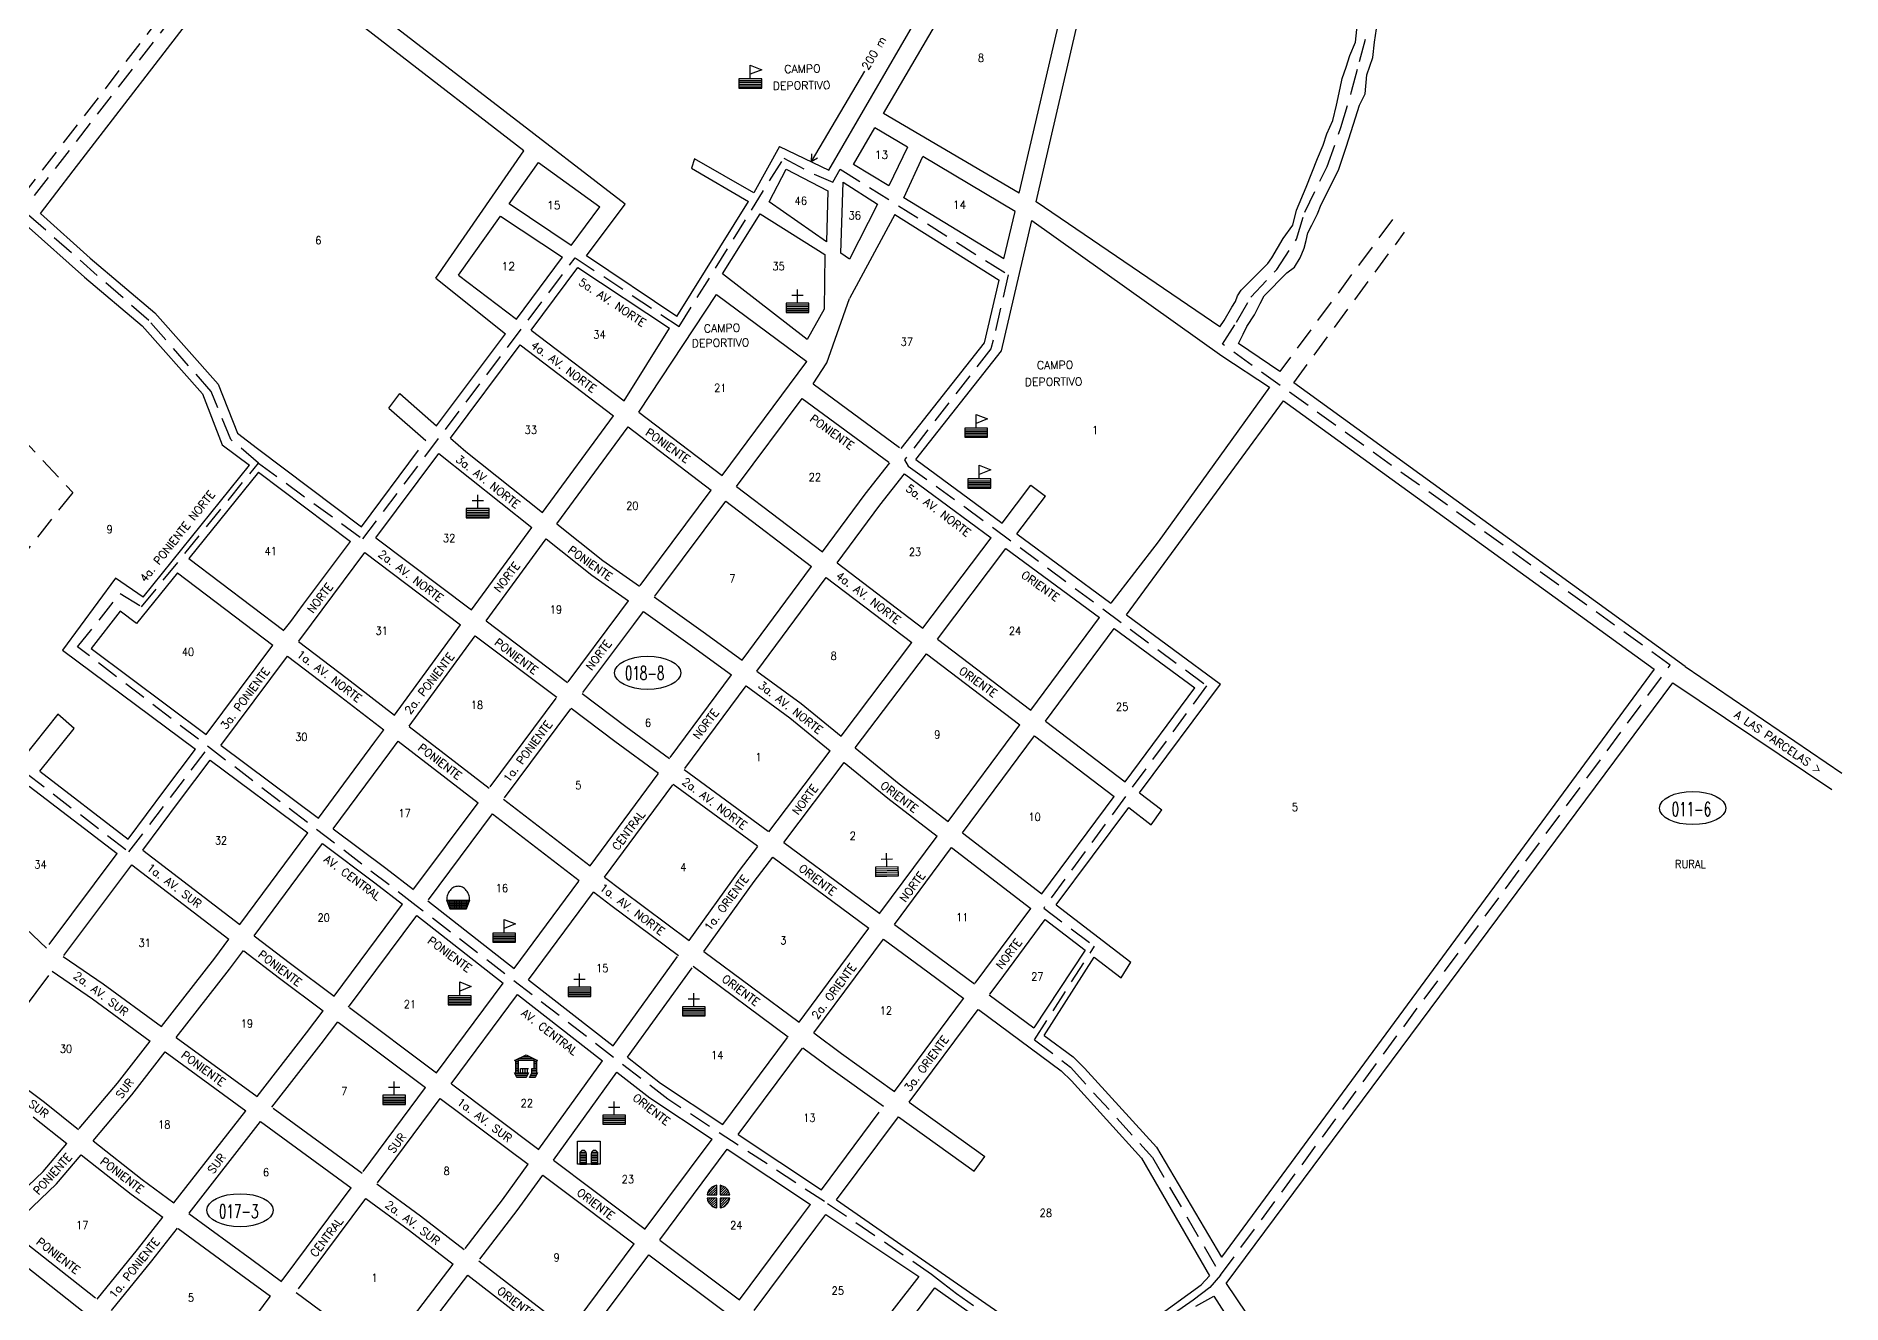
# Model space of a CAD drawing. Extents: x 384814 to 387389, y 1786985 to 1790080.
# Drawn here: x 385809 to 387389, y 1787830 to 1788939 of the extents above; entities that cross this region are included whole.
import ezdxf

# ---------------------------------------------------------------- set-up
doc = ezdxf.new("R2010")
doc.units = 0
doc.header["$LTSCALE"] = 80
doc.header["$MEASUREMENT"] = 0
doc.linetypes.add('HIDDEN', pattern=[0.375, 0.25, -0.125])
doc.layers.get('0').update_dxf_attribs({"linetype": 'CONTINUOUS'})
for name, color, linetype in [('4', 9, 'CONTINUOUS'), ('6', 10, 'CONTINUOUS'), ('9', 5, 'CONTINUOUS'), ('A', 3, 'CONTINUOUS'), ('C', 1, 'CONTINUOUS'), ('D', 6, 'CONTINUOUS'), ('F', 15, 'CONTINUOUS')]:
    doc.layers.add(name, color=color, linetype=linetype)
doc.styles.add('ROMANS', font='ROMANS', dxfattribs={"height": 7})

# ---------------------------------------------------------------- blocks, each defined once
blk = doc.blocks.new('PAL')
for p, q in [((-7.598076, 0.5), (-2.401924, 0.5)), ((2.401924, 0.5), (7.598076, 0.5)), ((-8, -1), (-2, -1)), ((-8, -2.5), (-2, -2.5)), ((-8, -4), (-2, -4)), ((-8, -5.5), (-2, -5.5)), ((-8, -7), (-2, -7)), ((-8, -8.5), (-2, -8.5)), ((-8, -10), (-2, -10)), ((2, -1), (8, -1)), ((2, -2.5), (8, -2.5)), ((2, -4), (8, -4)), ((2, -5.5), (8, -5.5)), ((2, -7), (8, -7)), ((2, -8.5), (8, -8.5)), ((2, -10), (8, -10))]:
    blk.add_line(p, q)
blk.add_lwpolyline([(-10, -10), (-10, 10), (10, 10), (10, -10)], close=True)
for points in [[(-2, -10), (-2, -1, 1), (-8, -1), (-8, -10)], [(8, -10), (8, -1, 1), (2, -1), (2, -10)]]:
    blk.add_lwpolyline(points, format="xyb")
blk = doc.blocks.new('ESC')
for p, q in [((0, -2), (0, 10)), ((0, 10), (10, 6)), ((10, 6), (0, 2)), ((-10, -3.5), (10, -3.5)), ((-10, -5), (10, -5)), ((-10, -6.5), (10, -6.5)), ((-10, -8), (10, -8)), ((-10, -9.5), (10, -9.5))]:
    blk.add_line(p, q)
blk.add_lwpolyline([(-10, -2), (-10, -10), (10, -10), (10, -2)], close=True)
blk = doc.blocks.new('IGL')
for p, q in [((-5, 5), (5, 5)), ((0, -2), (0, 10)), ((-10, -3.5), (10, -3.5)), ((-10, -5), (10, -5)), ((-10, -6.5), (10, -6.5)), ((-10, -8), (10, -8)), ((-10, -9.5), (10, -9.5))]:
    blk.add_line(p, q)
blk.add_lwpolyline([(-10, -2), (-10, -10), (10, -10), (10, -2)], close=True)
blk = doc.blocks.new('PLZ')
for p, q in [((-9, 5.5), (9, 5.5)), ((-9, 4), (-7, 4)), ((-9, 2.5), (-7, 2.5)), ((-9, 1), (-7, 1)), ((-6, 7), (6, 7)), ((-3, 8.5), (3, 8.5)), ((7, 4), (9, 4)), ((7, 2.5), (9, 2.5)), ((7, 1), (9, 1)), ((-9.75, -6.5), (1.75, -6.5)), ((-9, -0.5), (-7, -0.5)), ((-9, -2), (-7, -2)), ((-9, -3.5), (-7, -3.5)), ((-9, -5), (-7, -5)), ((-9, -8), (1, -8)), ((-8.25, -9.5), (0.25, -9.5)), ((-5, -2), (2, -2)), ((-5, -6), (-5, -2)), ((-3, -2), (-3, -6)), ((-1, -2), (-1, -6)), ((1, -2), (1, -6)), ((3.25, -9.5), (8.25, -9.5)), ((4, -8), (9, -8)), ((4.75, -6.5), (9.75, -6.5)), ((5, -3.5), (9, -3.5)), ((5, -5), (9, -5)), ((7, -0.5), (9, -0.5)), ((7, -2), (9, -2))]:
    blk.add_line(p, q)
blk.add_lwpolyline([(0, 10), (10, 5), (9, 5), (9, -6), (10, -6), (8, -10), (3, -10), (5, -6), (5, -2), (7, -2), (7, 5), (-7, 5), (-7, -6), (2, -6), (0, -10), (-8, -10), (-10, -6), (-9, -6), (-9, 5), (-10, 5)], close=True)
blk = doc.blocks.new('MER')
for p, q in [((-9.4375, -3.5), (9.4375, -3.5)), ((-9, -4.666667), (-9, -2)), ((-8.875, -5), (8.875, -5)), ((-8.3125, -6.5), (8.3125, -6.5)), ((-7.75, -8), (7.75, -8)), ((-7.5, -8.666667), (-7.5, -2)), ((-7.1875, -9.5), (7.1875, -9.5)), ((-6, -10), (-6, -2)), ((-4.5, -10), (-4.5, -2)), ((-3, -10), (-3, -2)), ((-1.5, -10), (-1.5, -2)), ((0, -10), (0, -2)), ((1.5, -10), (1.5, -2)), ((3, -10), (3, -2)), ((4.5, -10), (4.5, -2)), ((6, -10), (6, -2)), ((7.5, -8.666667), (7.5, -2)), ((9, -4.666667), (9, -2))]:
    blk.add_line(p, q)
for points in [[(0, 10, 0.115836), (-3.731702, 9.123708, 0.104065), (-7.071068, 6.485281, 0.09084), (-9.214003, 2.685993, 0.083285), (-10, -2, 0.083285)], [(10, -2, 0.083285), (9.214003, 2.685993, 0.09084), (7.071068, 6.485281, 0.104065), (3.731703, 9.123708, 0.115836), (0, 10, 0.115836)]]:
    blk.add_lwpolyline(points, format="xyb")
blk.add_lwpolyline([(-10, -2), (10, -2), (7, -10), (-7, -10)], close=True)
blk = doc.blocks.new('SME')
for p, q in [((-9.88686, 1.5), (-1.498153, 1.506218)), ((-9.650157, 2.621921), (-2.621921, 9.650157)), ((-8.64984, 1.500917), (-1.499727, 8.65103)), ((-6.526947, 1.50249), (-1.49926, 6.530177)), ((-4.404053, 1.504064), (-1.498793, 4.409324)), ((-2.281159, 1.505637), (-1.498325, 2.288471)), ((-1.498153, 1.506218), (-1.5, 9.88686)), ((1.5, 9.88686), (1.524648, 1.506218)), ((1.507269, 7.415385), (3.47039, 9.378507)), ((1.513489, 5.300286), (4.919461, 8.706257)), ((1.51971, 3.185186), (6.189124, 7.8546)), ((1.524648, 1.506218), (9.88686, 1.5)), ((1.961737, 1.505893), (7.295316, 6.839471)), ((4.081481, 1.504317), (8.241248, 5.664083)), ((6.201226, 1.50274), (9.018655, 4.32017)), ((8.32097, 1.501164), (9.604462, 2.784657)), ((-1.498153, -1.433517), (-9.88686, -1.5)), ((-9.835546, -1.806109), (-9.526582, -1.497145)), ((-9.378507, -3.47039), (-7.388315, -1.480198)), ((-8.706257, -4.919461), (-5.250048, -1.463252)), ((-7.8546, -6.189124), (-3.111781, -1.446305)), ((-6.839471, -7.295316), (-1.498267, -1.954111)), ((-5.664083, -8.241248), (-1.49873, -4.075895)), ((-4.32017, -9.018655), (-1.499194, -6.197679)), ((-2.784656, -9.604462), (-1.499657, -8.319463)), ((-1.5, -9.88686), (-1.498153, -1.433517)), ((1.524648, -1.433517), (1.5, -9.88686)), ((1.500949, -9.561497), (9.565005, -1.497441)), ((1.507152, -7.433974), (7.460417, -1.480709)), ((1.513356, -5.30645), (5.355829, -1.463976)), ((1.519559, -3.178927), (3.251241, -1.447244)), ((9.88686, -1.5), (1.524648, -1.433517)), ((4.033158, -9.150609), (9.150609, -4.033158))]:
    blk.add_line(p, q)
for start, end in [(98.626927, 171.373073), (8.626927, 81.373073), (188.626927, 261.373073), (278.626927, 351.373073)]:
    blk.add_arc((0, 0), 10, start, end)
blk = doc.blocks.new('ELL')
blk.add_circle((0, 0), 1)

msp = doc.modelspace()

# ---------------------------------------------------------------- linework, layer by layer
at = {"layer": '4', "color": 9, "linetype": 'HIDDEN'}
msp.add_line((386682.503315, 1788061.287016), (386734.907228, 1788143.015443), dxfattribs=at)
for points in [[(386205.765983, 1789313.365048), (385712.448646, 1788677.663317), (385841.05383, 1788540.16868), (385430.866803, 1788020.338199), (385604.71172, 1787880.138688), (385627.645802, 1787861.66229), (385439.942684, 1787690.715897)], [(386845.299449, 1787855.341621), (387238.714764, 1788389.041245), (386846.885953, 1788669.885329), (386859.1908, 1788688.942168), (386871.587553, 1788710.944249), (386894.309842, 1788735.113428), (386911.741586, 1788761.726924), (386918.833385, 1788785.413807), (386938.468297, 1788825.133094), (386950.448728, 1788859.401069), (386959.904461, 1788890.98358), (386966.915878, 1788917.275544), (386973.927295, 1788943.567509)], [(386003.464768, 1788565.723987), (386094.723877, 1788499.389097), (386280.487826, 1788745.427003), (386371.597272, 1788685.239726), (386463.061337, 1788832.574176), (386489.712991, 1788818.598916), (386506.109341, 1788811.566426), (386512.56503, 1788822.896457), (386659.356484, 1788730.586976), (386646.406021, 1788673.361499), (386644.247611, 1788665.803417), (386568.703244, 1788568.628078), (386571.94086, 1788563.229448), (386621.584301, 1788527.59849), (386832.989518, 1788371.032016), (386690.488445, 1788176.482767), (386734.907228, 1788143.015443)], [(386629.178773, 1787828.525247), (386614.122905, 1787838.904667), (386602.70121, 1787847.727182), (386592.453695, 1787856.021082), (386498.637034, 1787919.74055), (386361.753928, 1788009.217013), (386141.622045, 1788178.480559), (385845.276192, 1788404.931846), (385882.607507, 1788451.642825), (385901.300005, 1788440.103452), (386003.464768, 1788565.723987), (385979.26785, 1788586.361646), (385962.24039, 1788628.534254), (385907.57328, 1788690.447232), (385797.385179, 1788787.114774)], [(386673.308035, 1787794.792129), (386649.426313, 1787763.653856), (386637.485452, 1787749.641642), (386625.025424, 1787734.072502), (386614.642071, 1787722.136171), (386595.432864, 1787697.74453), (386374.453355, 1787433.052613), (386142.636262, 1787614.620664), (386082.642337, 1787524.629789), (386047.856914, 1787551.098665), (385886.354039, 1787673.402469), (385840.451928, 1787649.683133), (385804.896605, 1787633.376089), (385702.503204, 1787570.397139), (385685.111504, 1787561.582291), (385694.588891, 1787579.732493), (385800.512112, 1787733.460581), (385691.202545, 1787817.088301), (385771.038814, 1787893.46612), (385592.117556, 1788025.222178), (385800.107712, 1788294.742787), (385890.175228, 1788225.629713), (385960.010814, 1788317.257925)], [(386682.503315, 1788061.287016), (386714.04124, 1788037.139459), (386785.614796, 1787958.23436), (386845.299449, 1787855.341621), (386835.903082, 1787844.606981), (386821.259355, 1787833.560959), (386769.811173, 1787797.156012)]]:
    msp.add_lwpolyline(points, dxfattribs=at)
at = {"layer": '6', "color": 10, "linetype": 'HIDDEN'}
for p, q in [((385796.316501, 1788798.310334), (386292.227043, 1789441.998729)), ((386995.615714, 1788778.860693), (386897.198752, 1788645.980603)), ((386909.275922, 1788636.062495), (387006.282956, 1788767.920078))]:
    msp.add_line(p, q, dxfattribs=at)
at = {"layer": '6', "color": 10, "linetype": 'CONTINUOUS'}
for p, q in [((386897.198752, 1788645.980603), (386860.889891, 1788670.561368)), ((387251.681643, 1788387.772901), (386909.275922, 1788636.062495)), ((386850.161649, 1787847.864468), (386885.55, 1787795.483)), ((386823.616, 1787828.189), (386839.393162, 1787836.824368)), ((386839.393162, 1787836.824368), (386860.644, 1787803.768))]:
    msp.add_line(p, q, dxfattribs=at)
at = {"layer": '6', "color": 10}
msp.add_line((386850.161649, 1787847.864468), (387241.038938, 1788373.670096), dxfattribs=at)
at = {"layer": '6', "color": 10, "linetype": 'CONTINUOUS'}
for points in [[(387251.681643, 1788387.772901), (387388.804422, 1788294.420246)], [(387241.038938, 1788373.670096), (387380.079544, 1788280.342439)]]:
    msp.add_lwpolyline(points, dxfattribs=at)
at = {"layer": '9', "linetype": 'CONTINUOUS'}
for points in [[(386844.465471, 1788685.127975), (386848.300109, 1788690.404987), (386854.967768, 1788702.083092), (386858.301597, 1788707.087994), (386859.968511, 1788712.092896), (386863.302341, 1788717.097799), (386879.971487, 1788733.780806), (386886.639145, 1788740.454009), (386889.972975, 1788745.458911), (386894.973719, 1788753.800415), (386899.974462, 1788762.141919), (386908.309036, 1788773.820024), (386911.642865, 1788787.16643), (386919.977438, 1788807.186039), (386929.978926, 1788832.210551), (386934.979669, 1788843.888656), (386938.313499, 1788853.898461), (386943.314243, 1788865.576566), (386946.648072, 1788878.922972), (386949.981901, 1788893.937679), (386951.648816, 1788902.279182), (386954.982645, 1788912.288987), (386958.316474, 1788922.298792), (386963.317218, 1788933.976897), (386964.984133, 1788950.659904)], [(386860.889891, 1788670.561368), (386864.969255, 1788678.726881), (386868.303085, 1788685.400084), (386874.970743, 1788695.409889), (386879.971487, 1788705.419693), (386883.305316, 1788712.092896), (386889.972975, 1788718.766099), (386896.640633, 1788725.439302), (386903.308292, 1788732.112505), (386909.97595, 1788737.117408), (386914.976694, 1788745.458911), (386918.310523, 1788753.800415), (386919.977438, 1788760.473618), (386921.644352, 1788767.146821), (386924.978182, 1788773.820024), (386929.978926, 1788783.829829), (386933.312755, 1788792.171333), (386948.314986, 1788822.200746), (386954.982645, 1788842.220355), (386961.650303, 1788862.239964), (386966.651047, 1788878.922972), (386971.651791, 1788888.932776), (386973.318706, 1788905.615784), (386978.31945, 1788920.630491), (386979.986364, 1788933.976897), (386981.653279, 1788945.655002)]]:
    msp.add_lwpolyline(points, dxfattribs=at)
at = {"layer": 'D', "color": 6, "linetype": 'CONTINUOUS'}
msp.add_line((386533.58007, 1788908.694654), (386487.170002, 1788829.535437), dxfattribs=at)
msp.add_lwpolyline([(386487.428782, 1788836.225123), (386487.195506, 1788829.573683), (386492.741301, 1788832.832295)], dxfattribs=at)
at = {"layer": 'F', "color": 15}
for p, q in [((386683.798208, 1788794.32842), (386752.82, 1789090.98)), ((385841.393332, 1788821.370188), (385997.163876, 1789023.633143)), ((386502.618547, 1788822.145248), (386615.914381, 1789017.435404)), ((386550.285273, 1788871.733728), (386630.387527, 1789008.334961)), ((386669.153573, 1788801.988762), (386708.396846, 1788970.65446)), ((386524.002816, 1788826.913317), (386542.857727, 1788859.067269)), ((386459.492402, 1788842.775693), (386436.867392, 1788802.119488)), ((386459.492402, 1788842.775693), (386502.618547, 1788822.145248)), ((386571.338839, 1788842.069774), (386554.996114, 1788808.328164)), ((386568.182395, 1788797.895655), (386584.894367, 1788833.979849)), ((385812.933765, 1788784.031102), (385841.393332, 1788821.370188)), ((386384.949846, 1788832.076621), (386382.40607, 1788823.780369)), ((386382.40607, 1788823.780369), (386432.294223, 1788794.77702)), ((386436.867392, 1788802.119488), (386384.949846, 1788832.076621)), ((386450.266038, 1788794.35357), (386465.321632, 1788822.896457)), ((386465.321632, 1788822.896457), (386501.728635, 1788804.123339)), ((386554.996114, 1788808.328164), (386524.002816, 1788826.913317)), ((386501.728635, 1788804.123339), (386500.383089, 1788759.355331)), ((386513.027872, 1788749.577277), (386515.160822, 1788811.479305)), ((386515.160822, 1788811.479305), (386545.206039, 1788792.402655)), ((386277.04582, 1788756.176388), (386302.155674, 1788789.974369)), ((386290.553287, 1788747.099152), (386324.337858, 1788792.274654)), ((386500.383089, 1788759.355331), (386450.266038, 1788794.35357)), ((386545.206039, 1788792.402655), (386520.58391, 1788744.209978)), ((386655.748087, 1788744.372627), (386568.182395, 1788797.895655)), ((386844.465471, 1788685.127975), (386683.798208, 1788794.32842)), ((385800.164667, 1788773.98287), (385851.283, 1788728.335)), ((385812.933765, 1788784.031102), (385856.148526, 1788745.148067)), ((386178.514432, 1788730.100231), (386215.172562, 1788781.772059)), ((386409.485699, 1788731.244498), (386442.561385, 1788783.837264)), ((386442.561385, 1788783.837264), (386499.007738, 1788748.329302)), ((386560.311601, 1788783.168175), (386520.631423, 1788709.835449)), ((386560.311601, 1788783.168175), (386651.43707, 1788725.844081)), ((386653.458, 1788663.928), (386679.988309, 1788777.953701)), ((386655.748087, 1788744.372627), (386665.415955, 1788785.924657)), ((386679.988309, 1788777.953701), (386846.478253, 1788659.706356)), ((385856.148526, 1788745.148067), (385912.982, 1788697.37)), ((386229.240901, 1788691.830745), (386269.402784, 1788745.888826)), ((386499.007738, 1788748.329302), (386498.32399, 1788700.439739)), ((386520.58391, 1788744.209978), (386513.027872, 1788749.577277)), ((385851.283, 1788728.335), (385901.79, 1788685.876)), ((386158.78644, 1788727.505421), (386219.668486, 1788679.009144)), ((386178.514432, 1788730.100231), (386229.240901, 1788691.830745)), ((386241.977744, 1788682.145699), (386282.946272, 1788736.927327)), ((386483.570288, 1788673.924853), (386409.485699, 1788731.244498)), ((386638.684, 1788671.032), (386651.43707, 1788725.844081)), ((386404.182395, 1788713.277966), (386483.365671, 1788654.633202)), ((385912.982, 1788697.37), (385968.355, 1788634.942)), ((386498.32399, 1788700.439739), (386483.570288, 1788673.924853)), ((385901.79, 1788685.876), (385954.478, 1788626.475)), ((386159.413, 1788598.301), (386219.668486, 1788679.009144)), ((386241.977744, 1788682.145699), (386323.523, 1788620.139)), ((386171.437812, 1788587.663167), (386232.405267, 1788669.32414)), ((386232.405267, 1788669.32414), (386314.076, 1788607.222)), ((386565.738, 1788578.543), (386638.684, 1788671.032)), ((386578.62, 1788569.04), (386653.458, 1788663.928)), ((386409.135, 1788555.041), (386483.365671, 1788654.633202)), ((386846.478253, 1788659.706356), (386887.911125, 1788632.184307)), ((385968.355, 1788634.942), (385985.049, 1788591.919)), ((386488.87, 1788635.245), (386564.481, 1788579.47)), ((386887.911125, 1788632.184307), (386790.65605, 1788496.944382)), ((385954.478, 1788626.475), (385971.778846, 1788581.88927)), ((386117.610918, 1788613.9185), (386149.808108, 1788585.435905)), ((386127.308645, 1788626.701515), (386159.413, 1788598.301)), ((386421.872, 1788545.356), (386479.308, 1788622.416)), ((386479.308, 1788622.416), (386554.964, 1788566.608)), ((386763.008334, 1788433.027014), (386900.3013, 1788620.40144)), ((386900.3013, 1788620.40144), (387224.535452, 1788385.348156)), ((386252.096, 1788522.476), (386314.076, 1788607.222)), ((386264.643, 1788512.527), (386326.815, 1788597.536)), ((386326.815, 1788597.536), (386399.573, 1788542.211)), ((386336.262, 1788610.453), (386409.135, 1788555.041)), ((385971.778846, 1788581.88927), (385995.540422, 1788563.947284)), ((385985.049, 1788591.919), (386002.631, 1788578.643)), ((385985.049, 1788591.919), (386002.631, 1788578.643)), ((386171.437812, 1788587.663167), (386184.868, 1788575.783)), ((386002.631, 1788578.643), (386093.507, 1788510.024)), ((386093.507, 1788510.024), (386143.6, 1788577.121)), ((386106.275, 1788500.383), (386161.284451, 1788574.063605)), ((386161.284451, 1788574.063605), (386242.643452, 1788509.551434)), ((386161.284451, 1788574.063605), (386242.643452, 1788509.551434)), ((386184.868, 1788575.783), (386252.096, 1788522.476)), ((386534.319, 1788538.707), (386555.824, 1788565.974)), ((386578.62, 1788569.04), (386654.196948, 1788513.291039)), ((386003.674751, 1788557.805208), (386083.934189, 1788497.202857)), ((386547.034, 1788528.992), (386568.707, 1788556.471)), ((386568.707, 1788556.471), (386644.55, 1788500.525)), ((386343.203, 1788466.582), (386399.573, 1788542.211)), ((386421.872, 1788545.356), (386496.978764, 1788488.244681)), ((386421.872, 1788545.356), (386496.978764, 1788488.244681)), ((386496.978764, 1788488.244681), (386534.319, 1788538.707)), ((386654.196948, 1788513.291039), (386679.3406, 1788546.56424)), ((386667.073676, 1788503.792584), (386692.11242, 1788536.926713)), ((386355.578, 1788456.411), (386412.309, 1788532.527)), ((386412.309, 1788532.527), (386487.460729, 1788475.381634)), ((386509.716, 1788478.559), (386547.034, 1788528.992)), ((386189.808, 1788437.309), (386242.643452, 1788509.551434)), ((386264.643, 1788512.527), (386304.816, 1788480.673)), ((386667.074, 1788503.793), (386749.253815, 1788443.173039)), ((386043.05, 1788442.441), (386083.934189, 1788497.202857)), ((386049.878, 1788424.843), (386096.703783, 1788487.561409)), ((386096.703783, 1788487.561409), (386180.362404, 1788424.392695)), ((386106.276, 1788500.383), (386189.808, 1788437.309)), ((386202.578, 1788427.666), (386255.190239, 1788499.602811)), ((386255.190239, 1788499.602811), (386295.207, 1788467.872)), ((386584.804907, 1788421.462877), (386644.55, 1788500.525)), ((386597.541, 1788411.779), (386657.426617, 1788491.026493)), ((386657.427, 1788491.027), (386739.395, 1788430.562)), ((386790.65605, 1788496.944382), (386749.253815, 1788443.173039)), ((385942.718776, 1788482.209878), (386025.754, 1788419.274)), ((386304.816, 1788480.673), (386336.785, 1788457.971)), ((386426.740325, 1788393.320762), (386487.460729, 1788475.381634)), ((386509.716, 1788478.559), (386584.804907, 1788421.462877)), ((385878.304323, 1788465.061813), (385832.023536, 1788402.109694)), ((385902.51993, 1788448.419879), (385878.304323, 1788465.061813)), ((385932.671, 1788469.749), (386016.181, 1788406.453)), ((385932.671, 1788469.749), (386016.181, 1788406.453)), ((386295.207, 1788467.872), (386327.220794, 1788445.139146)), ((386337.394, 1788458.788), (386343.203, 1788466.582)), ((386350.301, 1788449.331), (386355.578, 1788456.411)), ((386439.647028, 1788383.864979), (386500.198, 1788465.697)), ((386500.198, 1788465.697), (386575.158, 1788408.698)), ((386031.757, 1788427.315), (386043.05, 1788442.441)), ((386319.743, 1788435.106), (386327.220794, 1788445.139146)), ((386349.834, 1788448.705), (386392.669, 1788418.286)), ((385882.487382, 1788436.365996), (385857.04896, 1788403.426669)), ((385896.845755, 1788425.319866), (385882.487382, 1788436.365996)), ((386026.117, 1788419.761), (386031.757, 1788427.315)), ((386038.785, 1788409.984), (386049.878, 1788424.843)), ((386122.545, 1788345.339), (386180.362404, 1788424.392695)), ((386202.578, 1788427.666), (386274.001, 1788373.736)), ((386274.573, 1788374.503), (386319.743, 1788435.106)), ((386287.41, 1788364.952), (386331.769, 1788424.468)), ((386331.769, 1788424.468), (386340.269365, 1788435.872741)), ((386340.269365, 1788435.872741), (386383.308, 1788405.31)), ((386679.267, 1788349.635), (386739.395, 1788430.562)), ((386763.008334, 1788433.027014), (386845.176024, 1788372.415998)), ((386038.505, 1788409.609), (386081.204, 1788377.246)), ((386135.215, 1788335.56), (386193.132143, 1788414.749892)), ((386193.132143, 1788414.749892), (386264.439, 1788360.907)), ((386392.669, 1788418.286), (386426.740325, 1788393.320762)), ((386513.268067, 1788326.796945), (386575.158, 1788408.698)), ((386597.541, 1788411.779), (386679.267, 1788349.635)), ((386597.541, 1788411.779), (386679.267, 1788349.635)), ((386692.004, 1788339.95), (386752.271, 1788421.064)), ((386752.270911, 1788421.06388), (386822.747523, 1788369.075685)), ((385857.04896, 1788403.426669), (385957.883, 1788328.366)), ((385957.883, 1788328.366), (386016.181, 1788406.453)), ((385970.717, 1788318.812), (386028.933, 1788396.788)), ((386028.933, 1788396.788), (386071.483, 1788364.537)), ((386383.308, 1788405.31), (386417.223416, 1788380.459695)), ((386525.638749, 1788316.629206), (386587.894, 1788399.014)), ((386587.894, 1788399.014), (386669.724, 1788336.791)), ((386081.204, 1788377.246), (386122.545, 1788345.339)), ((386363.73, 1788308.167), (386417.223416, 1788380.459695)), ((386439.647028, 1788383.864979), (386478.269, 1788355.565)), ((387224.535452, 1788385.348156), (386846.176877, 1787871.09125)), ((386071.483, 1788364.537), (386113.097, 1788332.42)), ((386206.074, 1788282.6), (386263.951, 1788360.251)), ((386286.77, 1788364.094), (386324.923, 1788335.285)), ((386376.567, 1788298.616), (386430.129266, 1788371.002805)), ((386430.129266, 1788371.002805), (386468.453, 1788342.922)), ((386761.657489, 1788286.985667), (386822.747523, 1788369.075685)), ((386774.393756, 1788277.301043), (386845.176024, 1788372.415998)), ((385827.899615, 1788346.07331), (385797.477929, 1788307.483168)), ((385842.242658, 1788333.590079), (385827.899615, 1788346.07331)), ((386218.826, 1788272.935), (386276.842, 1788350.774)), ((386277.208, 1788351.265), (386315.364, 1788322.455)), ((386478.269, 1788355.565), (386513.268067, 1788326.796945)), ((385812.269996, 1788296.139459), (385842.242658, 1788333.590079)), ((386105.453, 1788321.97), (386113.097, 1788332.42)), ((386135.34, 1788335.464), (386205.257, 1788281.503)), ((386324.923, 1788335.285), (386363.054, 1788307.254)), ((386468.453, 1788342.922), (386503.613593, 1788314.021513)), ((386606.828, 1788252.137), (386669.724, 1788336.791)), ((386692.004, 1788339.95), (386761.657489, 1788286.985667)), ((385970.763, 1788318.778), (386056.095, 1788255.257)), ((386056.095, 1788255.257), (386105.453, 1788321.97)), ((386068.929146, 1788245.702891), (386118.342, 1788312.489)), ((386118.342, 1788312.489), (386125.767, 1788322.641)), ((386125.822, 1788322.599), (386195.693583, 1788268.673322)), ((386315.364, 1788322.455), (386353.537, 1788294.392)), ((386450.127, 1788243.242), (386503.613593, 1788314.021513)), ((386525.638749, 1788316.629206), (386563.955, 1788285.135)), ((386619.509, 1788242.377), (386682.461, 1788327.106)), ((386682.461, 1788327.106), (386752.105046, 1788274.149526)), ((386375.945, 1788297.777), (386449.347, 1788243.815)), ((386463.019, 1788233.764), (386515.984086, 1788303.852929)), ((386515.984086, 1788303.852929), (386553.994, 1788272.612)), ((386293.567, 1788213.347), (386353.176, 1788293.904)), ((386306.236, 1788203.569), (386365.945, 1788284.262)), ((386366.428, 1788284.915), (386439.993, 1788230.834)), ((386563.955, 1788285.135), (386606.828, 1788252.137)), ((386139.448, 1788193.21), (386195.693583, 1788268.673322)), ((386217.925, 1788271.726), (386293.567, 1788213.347)), ((386553.994, 1788272.612), (386597.28393, 1788239.292054)), ((386688.782053, 1788189.058959), (386752.105046, 1788274.149526)), ((386774.393756, 1788277.301043), (386793.899577, 1788262.468867)), ((386152.282, 1788183.656), (386208.361818, 1788258.89614)), ((386208.361818, 1788258.89614), (386284.048, 1788200.482)), ((386701.462848, 1788179.298813), (386764.841432, 1788264.464935)), ((386764.841432, 1788264.464935), (386784.64058, 1788249.409907)), ((386068.929146, 1788245.702891), (386114.998, 1788211.41)), ((386463.019, 1788233.764), (386522.339, 1788190.156)), ((386547.198, 1788171.88), (386597.28393, 1788239.292054)), ((386619.509, 1788242.377), (386688.782053, 1788189.058959)), ((386424.453, 1788209.267), (386440.48, 1788230.476)), ((386437.328, 1788199.766), (386453.372, 1788220.998)), ((386453.372, 1788220.998), (386512.825, 1788177.292)), ((386559.929, 1788162.187), (386609.964997, 1788229.532003)), ((386609.964997, 1788229.532003), (386679.229, 1788176.222)), ((386114.998, 1788211.41), (386139.011, 1788192.623)), ((386306.236, 1788203.569), (386321.579, 1788191.728)), ((386380.359, 1788148.074), (386424.453, 1788209.267)), ((386227.187, 1788123.638), (386283.661, 1788199.958)), ((386321.579, 1788191.728), (386380.359, 1788148.074)), ((386393.205, 1788138.533), (386437.328, 1788199.766)), ((386522.339, 1788190.156), (386547.092, 1788171.738)), ((386151.616, 1788182.762), (386227.187, 1788123.638)), ((386512.825, 1788177.292), (386537.55, 1788158.895)), ((386639.023, 1788122.195), (386679.229, 1788176.222)), ((386701.462848, 1788179.298813), (386766.774728, 1788129.029605)), ((386513.092, 1788125.977), (386537.55, 1788158.895)), ((386559.929, 1788162.187), (386599.747, 1788132.561)), ((386650.542, 1788110.873), (386691.909586, 1788166.461444)), ((386691.909586, 1788166.461444), (386726.836352, 1788139.577463)), ((386393.205, 1788138.533), (386476.448, 1788076.711)), ((386525.931, 1788116.429), (386550.321, 1788149.255)), ((386550.387, 1788149.344), (386590.209, 1788119.715)), ((386726.836352, 1788139.577463), (386681.791477, 1788071.802352)), ((386476.448, 1788076.711), (386513.092, 1788125.977)), ((386599.747, 1788132.561), (386630.041, 1788110.126)), ((386690.948169, 1788065.021641), (386734.574555, 1788133.62118)), ((386734.574555, 1788133.62118), (386758.301269, 1788115.35815)), ((386489.293, 1788067.171), (386525.931, 1788116.429)), ((386590.209, 1788119.715), (386620.489, 1788097.29)), ((386630.452, 1788110.677), (386639.023, 1788122.195)), ((386643.343, 1788101.2), (386650.542, 1788110.873)), ((386559.899, 1788015.871), (386620.439, 1788097.222)), ((386642.899, 1788100.603), (386681.791477, 1788071.802352)), ((386058.324, 1788057.595), (386072.844, 1788077.075)), ((386073.272, 1788076.755), (386149.771, 1788019.481)), ((386489.293, 1788067.171), (386513.615, 1788049.108)), ((386015.166, 1788002.273), (386058.324, 1788057.595)), ((386513.615, 1788049.108), (386559.899, 1788015.871)), ((386095.083, 1787945.956), (386149.771, 1788019.481)), ((386016.412, 1788001.363), (386094.092, 1787944.623)), ((386107.753, 1787936.181), (386162.579099, 1788009.891133)), ((386162.579099, 1788009.891133), (386239.364, 1787952.404)), ((386216.926, 1787921.265), (386239.364, 1787952.404)), ((386216.926, 1787921.265), (386239.364, 1787952.404)), ((386107.012, 1787935.185), (386145.193, 1787907.297)), ((386229.775, 1787911.728), (386252.174, 1787942.813)), ((386252.174, 1787942.813), (386286.122, 1787917.396)), ((386184.374, 1787878.678), (386216.926, 1787921.265)), ((386286.122, 1787917.396), (386332.215, 1787882.798)), ((386145.193, 1787907.297), (386183.6, 1787877.666)), ((386197.297, 1787869.238), (386229.775, 1787911.728)), ((386275.603, 1787806.686), (386332.215, 1787882.798)), ((386196.268, 1787867.892), (386275.32, 1787806.904))]:
    msp.add_line(p, q, dxfattribs=at)
at = {"layer": 'F', "color": 15, "linetype": 'CONTINUOUS'}
for p, q in [((386369.538706, 1788694.019679), (386432.294223, 1788794.77702)), ((386215.172562, 1788781.772059), (386269.402784, 1788745.888826)), ((386282.900097, 1788736.95788), (386363.192161, 1788683.829962)), ((386336.262, 1788610.453), (386404.182395, 1788713.277966)), ((386323.523, 1788620.139), (386363.192161, 1788683.829962)), ((386117.610918, 1788613.9185), (386127.308645, 1788626.701515)), ((385902.51993, 1788448.419879), (385995.540422, 1788563.947284)), ((386679.3406, 1788546.56424), (386692.11242, 1788536.926713)), ((385832.023536, 1788402.109694), (385948.311, 1788315.545)), ((385921.654, 1788279.84), (385948.311, 1788315.545)), ((385934.472, 1788270.263), (385961.145, 1788305.991)), ((385961.179, 1788305.966), (386046.578, 1788242.395)), ((385802.798, 1788283.241), (385879.943, 1788224.079)), ((385812.269996, 1788296.139459), (385889.528, 1788236.892)), ((385889.528, 1788236.892), (385921.654, 1788279.84)), ((385902.225, 1788227.155), (385934.472, 1788270.263)), ((386784.64058, 1788249.409907), (386793.899577, 1788262.468867)), ((385987.129, 1788162.044), (386046.578, 1788242.395)), ((385820.427, 1788144.517), (385879.943, 1788224.079)), ((385902.265, 1788227.124), (385987.129, 1788162.044)), ((385999.827, 1788152.305), (386059.413, 1788232.841)), ((385999.827, 1788152.305), (386059.413, 1788232.841)), ((386059.413, 1788232.841), (386105.29, 1788198.69)), ((385833.349, 1788135.079), (385892.64, 1788214.342)), ((385892.692, 1788214.302), (385977.611, 1788149.179)), ((386105.29, 1788198.69), (386129.447, 1788179.791)), ((386239.793, 1788113.775), (386296.506, 1788190.419)), ((386296.717, 1788190.705), (386311.92, 1788178.971)), ((385775.202, 1788181.848), (385818.149988, 1788141.471984)), ((386069.597, 1788099.493), (386129.447, 1788179.791)), ((386311.92, 1788178.971), (386371.004, 1788135.091)), ((386311.92, 1788178.971), (386371.004, 1788135.091)), ((386082.405, 1788089.904), (386142.052, 1788169.929)), ((386142.052, 1788169.929), (386217.670723, 1788110.767305)), ((385965.348, 1788132.604), (385977.611, 1788149.179)), ((385978.093, 1788122.93), (385990.309, 1788139.441)), ((385990.709, 1788139.135), (386021.837, 1788115.264)), ((385990.709, 1788139.135), (386021.837, 1788115.264)), ((385999.827, 1788152.305), (386031.5, 1788128.016)), ((385999.827, 1788152.305), (386031.5, 1788128.016)), ((385832.708, 1788134.223), (385867.587, 1788110.07)), ((385918.726, 1788072.717), (385965.348, 1788132.604)), ((385931.652007, 1788063.275009), (385978.093, 1788122.93)), ((386031.5, 1788128.016), (386069.597, 1788099.493)), ((386031.5, 1788128.016), (386069.597, 1788099.493)), ((386313.878, 1788055.814), (386370.207, 1788133.986)), ((386326.49, 1788045.947), (386382.88, 1788124.205)), ((386383.85, 1788125.551), (386466.899, 1788063.873)), ((386758.301269, 1788115.35815), (386766.774728, 1788129.029605)), ((385786.761, 1788072.8), (385820.236, 1788117.55)), ((385823.118, 1788121.402), (385858.313, 1788097.031)), ((385867.587, 1788110.07), (385918.726, 1788072.717)), ((386021.837, 1788115.264), (386060.036, 1788086.664)), ((386159.32, 1788032.319), (386217.670723, 1788110.767305)), ((386239.828, 1788113.748), (386313.878, 1788055.814)), ((385858.313, 1788097.031), (385908.892, 1788060.086)), ((386172.128, 1788022.729), (386230.276328, 1788100.905744)), ((386230.276328, 1788100.905744), (386304.517, 1788042.823)), ((386045.601, 1788067.298), (386060.036, 1788086.664)), ((386083.115, 1788089.373), (386159.32, 1788032.319)), ((386572.897, 1788006.536), (386633.276, 1788087.671)), ((386633.347, 1788087.768), (386705.875061, 1788034.052025)), ((385880.225, 1788023.262), (385908.892, 1788060.086)), ((385931.652007, 1788063.275009), (386002.239, 1788011.715)), ((386002.239, 1788011.715), (386045.601, 1788067.298)), ((386409.863, 1787987.191), (386466.456, 1788063.277)), ((386409.863, 1787987.191), (386466.456, 1788063.277)), ((386690.948169, 1788065.021641), (386716.270117, 1788046.270238)), ((385766.266, 1788044.316), (385816.272, 1788006.594)), ((385892.661, 1788013.19), (385921.818382, 1788050.643206)), ((385921.818382, 1788050.643206), (385992.393, 1787999.094)), ((386326.49, 1788045.947), (386355.314, 1788023.396)), ((386423.213, 1787978.331), (386479.454, 1788053.942)), ((386479.744, 1788054.333), (386504.179, 1788036.187)), ((386716.270117, 1788046.270238), (386726.244, 1788036.467)), ((386248.761, 1787965.445), (386304.517, 1788042.823)), ((386261.56, 1787955.839), (386317.129, 1788032.956)), ((386317.129, 1788032.956), (386345.946, 1788010.41)), ((386504.179, 1788036.187), (386550.345, 1788003.033)), ((386705.875061, 1788034.052025), (386714.699, 1788025.379)), ((386726.244, 1788036.467), (386789.06, 1787967.174)), ((385846.791, 1787983.572), (385880.225, 1788023.262)), ((385858.753, 1787972.937), (385892.661, 1788013.19)), ((386172.318, 1788022.587), (386248.719, 1787965.387)), ((386355.314, 1788023.396), (386409.863, 1787987.191)), ((386714.699, 1788025.379), (386776.057, 1787957.695)), ((385816.272, 1788006.594), (385846.206, 1787982.878)), ((385929.578, 1787918.574), (385992.393, 1787999.094)), ((386345.946, 1788010.41), (386400.3, 1787974.335)), ((386496.008, 1787930.016), (386546.528, 1787997.904)), ((386572.897, 1788006.536), (386638.896, 1787959.14)), ((385806.485, 1787993.935), (385835.893, 1787970.635)), ((385942.774, 1787909.477), (386005.320281, 1787989.651361)), ((386005.320281, 1787989.651361), (386084.542, 1787931.785)), ((386005.320281, 1787989.651361), (386084.542, 1787931.785)), ((386509.358, 1787921.155), (386563.34336, 1787993.698741)), ((386563.34336, 1787993.698741), (386629.563, 1787946.144)), ((385815.204, 1787946.075), (385835.893, 1787970.635)), ((385858.753, 1787972.937), (385901.754, 1787938.869)), ((386341.806, 1787895.693), (386400.3, 1787974.335)), ((386354.614, 1787886.104), (386413.65, 1787965.474)), ((386413.65, 1787965.474), (386486.442, 1787917.162)), ((386423.213, 1787978.331), (386496.008, 1787930.016)), ((386789.06, 1787967.174), (386846.176877, 1787871.09125)), ((385826.881, 1787935.102), (385848.440119, 1787960.695141)), ((385848.440119, 1787960.695141), (385892.068, 1787926.13)), ((385848.440119, 1787960.695141), (385892.068, 1787926.13)), ((386261.529, 1787955.796), (386295.72, 1787930.198)), ((386629.563, 1787946.144), (386638.896, 1787959.14)), ((386776.057, 1787957.695), (386835.529, 1787854.624)), ((385772.09832, 1787904.920856), (385815.204, 1787946.075)), ((385785.247866, 1787895.353872), (385826.881, 1787935.102)), ((385901.754, 1787938.869), (385929.578, 1787918.574)), ((385892.068, 1787926.13), (385919.731, 1787905.952)), ((386026, 1787853.078), (386084.542, 1787931.785)), ((386038.676, 1787843.311), (386097.463, 1787922.347)), ((386097.463, 1787922.347), (386135.586, 1787894.5)), ((386295.72, 1787930.198), (386341.764, 1787895.636)), ((386509.358214, 1787921.155287), (386724.583087, 1787771.976523)), ((385897.718, 1787877.734), (385919.731, 1787905.952)), ((385942.511, 1787909.14), (385997.679, 1787868.899)), ((386424.431, 1787833.833), (386478.602, 1787906.626)), ((386478.602, 1787906.626), (386486.442, 1787917.162)), ((386491.207, 1787896.764), (386499.792, 1787908.301)), ((386499.792306, 1787908.301411), (386581.303, 1787854.20282)), ((385785.247866, 1787895.353872), (385860.846, 1787835.578)), ((385910.223, 1787867.752), (385932.664, 1787896.518)), ((385933.325, 1787896.036), (385988.21, 1787856.002)), ((386135.586, 1787894.5), (386173.884, 1787864.954)), ((386354.56, 1787886.031), (386424.312, 1787833.674)), ((386354.56, 1787886.031), (386424.312, 1787833.674)), ((386437.239, 1787824.244), (386491.207, 1787896.764)), ((385784.16, 1787875.816), (385851.722, 1787822.394)), ((385862.327, 1787834.406), (385897.718, 1787877.734)), ((386288.273, 1787796.911), (386345.011, 1787873.193)), ((386345.011, 1787873.193), (386414.76, 1787820.838)), ((385874.88, 1787824.481), (385910.223, 1787867.752)), ((385988.21, 1787856.002), (386013.999, 1787836.943)), ((385997.679, 1787868.899), (386023.548, 1787849.781)), ((386113.356, 1787785.768), (386173.884, 1787864.954)), ((386126.03, 1787776.002), (386186.552, 1787855.18)), ((386186.552, 1787855.18), (386265.836, 1787794.013)), ((386581.303, 1787854.20282), (386513.281953, 1787767.305788)), ((386835.529, 1787854.624), (386828.385994, 1787846.753909)), ((386023.668, 1787849.943), (386026, 1787853.078)), ((386036.415, 1787840.272), (386085.744, 1787803.814)), ((386527.984324, 1787755.856838), (386595.310405, 1787844.11346)), ((386595.310405, 1787844.11346), (386664.359674, 1787795.330208)), ((386724.583087, 1787771.976523), (386816.475726, 1787838.404784)), ((386816.475726, 1787838.404784), (386828.385994, 1787846.753909)), ((385958.224, 1787761.957), (386013.809, 1787836.688))]:
    msp.add_line(p, q, dxfattribs=at)
at = {"layer": 'F', "color": 15}
for points in [[(386158.78644, 1788727.505421), (386235.817994, 1788839.054638), (385997.163876, 1789023.633143)], [(386324.337858, 1788792.274654), (386008.420007, 1789035.83398)], [(386277.04582, 1788756.176388), (386222.851434, 1788792.595887), (386248.469692, 1788828.706354), (386302.155674, 1788789.974369)], [(386369.538706, 1788694.019679), (386290.553287, 1788747.099152)]]:
    msp.add_lwpolyline(points, dxfattribs=at)
at = {"layer": 'F', "color": 15, "linetype": 'CONTINUOUS'}
for points in [[(386669.153573, 1788801.988762), (386550.285273, 1788871.733728)], [(386571.338839, 1788842.069774), (386542.857727, 1788859.067269)], [(386665.415955, 1788785.924657), (386584.894367, 1788833.979849)], [(386488.87, 1788635.245), (386500.849455, 1788653.432487), (386520.631423, 1788709.835449)], [(386003.674751, 1788557.805208), (385942.718776, 1788482.209878)], [(385932.671, 1788469.749), (385896.845755, 1788425.319866)]]:
    msp.add_lwpolyline(points, dxfattribs=at)

# ---------------------------------------------------------------- block references
at = {"layer": '4', "color": 9, "xscale": 28.996584, "yscale": 14.498292, "zscale": 28.996584}
for p in [(386343.966217, 1788382.30968), (387258.308239, 1788263.963115), (385987.373436, 1787912.098187)]:
    msp.add_blockref('ELL', p, dxfattribs=at)
at = {"layer": 'A', "color": 3}
for name, p in [('ESC', (386433.784732, 1788903.944934)), ('IGL', (386475.056811, 1788707.671703)), ('ESC', (386631.393789, 1788598.405711)), ('ESC', (386634.145761, 1788553.87365)), ('IGL', (386195.356949, 1788527.96383)), ('MER', (386178.223453, 1788185.49657)), ('ESC', (386218.432831, 1788156.61506)), ('ESC', (386179.56759, 1788101.818975)), ('IGL', (386284.354005, 1788109.172029)), ('IGL', (386384.36414, 1788092.064789)), ('PLZ', (386237.628771, 1788038.198369)), ('IGL', (386122.186836, 1788014.655358)), ('IGL', (386314.703872, 1787997.296992)), ('PAL', (386292.534304, 1787962.48044)), ('SME', (386405.937338, 1787924.060442))]:
    msp.add_blockref(name, p, dxfattribs=at)
at = {"layer": 'A', "color": 3, "rotation": 1.012649}
msp.add_blockref('IGL', (386553.270903, 1788214.363416), dxfattribs=at)

# ---------------------------------------------------------------- texts
at = {"layer": '4', "color": 9, "style": 'ROMANS'}
for s, height, width, p in [('018-8', 12.08191, 0.63, (386324.096593, 1788376.037589)), ('011-6', 12.08191, 0.63, (387239.890378, 1788256.964686)), ('RURAL', 7.047781, 0.9, (387242.800309, 1788211.349582)), ('017-3', 12.08191, 0.63, (385968.955575, 1787905.099758))]:
    msp.add_text(s, height=height, dxfattribs=dict(at, width=width)).set_placement(p)
at = {"layer": 'C', "style": 'ROMANS', "width": 0.9}
for s, p in [('8', (386632.840335, 1788916.850865)), ('8', (386632.840335, 1788916.850865)), ('46', (386472.589841, 1788791.75876)), ('36', (386519.791957, 1788778.949795)), ('6', (386053.161311, 1788757.201182)), ('35', (386453.154688, 1788734.516778)), ('35', (386453.154688, 1788734.516778)), ('34', (386296.510054, 1788674.718635)), ('34', (386296.510054, 1788674.718635)), ('37', (386565.298233, 1788668.466135)), ('37', (386565.298233, 1788668.466135)), ('21', (386402.127418, 1788628.026684)), ('21', (386402.127418, 1788628.026684)), ('33', (386236.371933, 1788591.333097)), ('33', (386236.371933, 1788591.333097)), ('1', (386732.763727, 1788591.133663)), ('22', (386484.919689, 1788549.933921)), ('22', (386484.919689, 1788549.933921)), ('20', (386325.211256, 1788524.957718)), ('9', (385870.56997, 1788504.434742)), ('32', (386164.929039, 1788496.644939)), ('41', (386008.874933, 1788485.303467)), ('23', (386572.542988, 1788484.536541)), ('7', (386415.513072, 1788461.220122)), ('19', (386258.34769, 1788434.163095)), ('31', (386105.914882, 1788415.649622)), ('24', (386660.025133, 1788415.513454)), ('40', (385936.505187, 1788397.054321)), ('8', (386504.072784, 1788393.693801)), ('18', (386189.295534, 1788350.675632)), ('25', (386753.694207, 1788349.155192)), ('30', (386035.637332, 1788322.65611)), ('6', (386341.57599, 1788335.112452)), ('9', (386594.631959, 1788324.800902)), ('1', (386438.233919, 1788305.074878)), ('5', (386280.751074, 1788280.413526)), ('5', (386907.530058, 1788261.298118)), ('17', (386125.940175, 1788255.901554)), ('10', (386677.072642, 1788252.699962)), ('32', (385965.310118, 1788232.192328)), ('2', (386520.782193, 1788236.161062)), ('34', (385807.467506, 1788211.181644)), ('4', (386372.403924, 1788208.849656)), ('16', (386211.145961, 1788190.407601)), ('20', (386055.195736, 1788164.582021)), ('11', (386613.80071, 1788164.945185)), ('31', (385898.532561, 1788142.556211)), ('3', (386459.996892, 1788144.706432)), ('15', (386298.889802, 1788120.465992)), ('27', (386679.550168, 1788113.112513)), ('21', (386130.609732, 1788088.798881)), ('19', (385988.007603, 1788071.882006)), ('12', (386546.943343, 1788083.266963)), ('30', (385829.755977, 1788049.856191)), ('14', (386399.406772, 1788044.298177)), ('7', (386075.826846, 1788012.713138)), ('22', (386232.911508, 1788002.306901)), ('13', (386480.099946, 1787989.548892)), ('18', (385915.723229, 1787983.563603)), ('8', (386165.409433, 1787942.937785)), ('6', (386007.419692, 1787941.857624)), ('23', (386321.281844, 1787935.691408)), ('17', (385843.986089, 1787895.570997)), ('24', (386416.151902, 1787895.426199)), ('28', (386686.946848, 1787906.244272)), ('9', (386261.672158, 1787867.247228)), ('9', (386261.672158, 1787867.247228)), ('1', (386102.299893, 1787849.557857)), ('5', (385941.793432, 1787832.149723)), ('25', (386504.950901, 1787838.266634))]:
    msp.add_text(s, height=7, dxfattribs=at).set_placement(p)
at = {"layer": 'C', "linetype": 'CONTINUOUS', "style": 'ROMANS'}
for s, p in [('13', (386542.548635, 1788832.018285)), ('14', (386610.808645, 1788788.348434))]:
    msp.add_text(s, height=7, dxfattribs=at).set_placement(p)
at = {"layer": 'C', "style": 'ROMANS'}
for s, p in [('15', (386255.855485, 1788787.901394)), ('12', (386216.022587, 1788734.434494))]:
    msp.add_text(s, height=7, dxfattribs=at).set_placement(p)
at = {"layer": 'D', "color": 6, "linetype": 'CONTINUOUS', "style": 'ROMANS'}
for s, rotation, p in [('200 m', 59.339806, (386536.848578, 1788909.096173)), ('A LAS PARCELAS >', 325.781549, (387293.948054, 1788344.057471))]:
    msp.add_text(s, height=7, rotation=rotation, dxfattribs=at).set_placement(p)
at = {"layer": 'D', "color": 6, "style": 'ROMANS'}
for s, rotation, p in [('CAMPO', 1.012649, (386463.586238, 1788906.982513)), ('DEPORTIVO', 1.012649, (386453.506574, 1788892.255104)), ('5a. AV. NORTE', 326.317613, (386282.809072, 1788722.409563)), ('CAMPO', 1.012649, (386393.222112, 1788680.088713)), ('4a. AV. NORTE', 323.437464, (386241.105778, 1788667.538551)), ('DEPORTIVO', 1.012649, (386382.623032, 1788667.006593)), ('CAMPO', 0.684514, (386684.599609, 1788647.948934)), ('DEPORTIVO', 0.684514, (386673.955656, 1788633.144743)), ('PONIENTE', 324.484756, (386485.102694, 1788603.056184)), ('PONIENTE', 324.852649, (386341.296357, 1788590.987916)), ('3a. AV. NORTE', 321.610649, (386175.41505, 1788567.933668)), ('4a. PONIENTE NORTE', 51.557386, (385904.494988, 1788460.774344)), ('5a. AV. NORTE', 322.66782, (386569.094494, 1788542.25421)), ('2a. AV. NORTE', 322.752649, (386107.574554, 1788484.83432)), ('PONIENTE', 324.852649, (386273.554963, 1788488.180089)), ('NORTE', 52.542649, (386214.618242, 1788452.047319)), ('ORIENTE', 324.496049, (386670.128824, 1788466.423706)), ('NORTE', 52.542649, (386051.102889, 1788433.733202)), ('4a. AV. NORTE', 322.559655, (386507.902342, 1788465.86568)), ('PONIENTE', 322.752649, (386209.204987, 1788407.432132)), ('NORTE', 53.312649, (386294.973097, 1788383.735368)), ('1a. AV. NORTE', 322.752649, (386036.250752, 1788397.188478)), ('2a. PONIENTE', 52.542649, (386136.250222, 1788345.544395)), ('3a. PONIENTE', 53.193464, (385975.335173, 1788332.097919)), ('ORIENTE', 324.39504, (386615.630589, 1788382.53057)), ('3a. AV. NORTE', 321.906665, (386440.003698, 1788370.220789)), ('NORTE', 52.830627, (386388.671641, 1788323.49505)), ('1a. PONIENTE', 53.312649, (386222.61223, 1788285.742415)), ('PONIENTE', 322.752649, (386142.405816, 1788315.352579)), ('2a. AV. NORTE', 322.912649, (386373.340746, 1788285.735804)), ('NORTE', 53.312649, (386475.605695, 1788257.263349)), ('ORIENTE', 322.912649, (386546.915597, 1788282.411803)), ('CENTRAL', 52.830627, (386317.924987, 1788226.238003)), ('AV. CENTRAL', 323.372329, (386060.030346, 1788217.810967)), ('1a. AV. SUR', 322.752649, (385905.057837, 1788210.543493)), ('1a. ORIENTE', 53.312649, (386398.543927, 1788155.840579)), ('ORIENTE', 322.912649, (386475.462987, 1788209.895576)), ('NORTE', 53.312649, (386569.385599, 1788180.908821)), ('1a. AV. NORTE', 322.912649, (386301.231887, 1788193.037205)), ('PONIENTE', 322.752649, (386002.47599, 1788134.519202)), ('PONIENTE', 323.372329, (386150.770657, 1788146.541711)), ('NORTE', 52.948578, (386653.815462, 1788122.460955)), ('2a. ORIENTE', 53.312649, (386492.530365, 1788078.561674)), ('2a. AV. SUR', 322.752649, (385840.89361, 1788116.016082)), ('ORIENTE', 322.912649, (386408.233457, 1788113.186363)), ('AV. CENTRAL', 322.15186, (386232.806014, 1788083.261955)), ('3a. ORIENTE', 53.312649, (386573.512789, 1788015.338081)), ('PONIENTE', 324.019566, (385935.203372, 1788046.3713)), ('3a. AV. SUR', 322.752649, (385771.290277, 1788026.886955)), ('SUR', 52.792649, (385883.640391, 1788008.999169)), ('ORIENTE', 322.15186, (386330.207734, 1788009.291619)), ('1a. AV. SUR', 322.912649, (386176.446037, 1788005.429234)), ('SUR', 52.519818, (386121.681071, 1787961.221546)), ('PONIENTE', 48.045719, (385811.040537, 1787924.937634)), ('PONIENTE', 322.752649, (385864.308087, 1787953.482326)), ('SUR', 52.792649, (385963.983493, 1787943.30092)), ('2a. AV. SUR', 322.912649, (386113.601256, 1787915.617503)), ('ORIENTE', 322.912649, (386281.318908, 1787926.262728)), ('CENTRAL', 52.792649, (386053.675767, 1787870.345143)), ('PONIENTE', 322.343822, (385808.507471, 1787883.122097)), ('1a. PONIENTE', 51.489754, (385877.683319, 1787834.245398)), ('ORIENTE', 322.912649, (386211.580008, 1787840.191599))]:
    msp.add_text(s, height=7, rotation=rotation, dxfattribs=at).set_placement(p)

doc.saveas('drawing.dxf')
